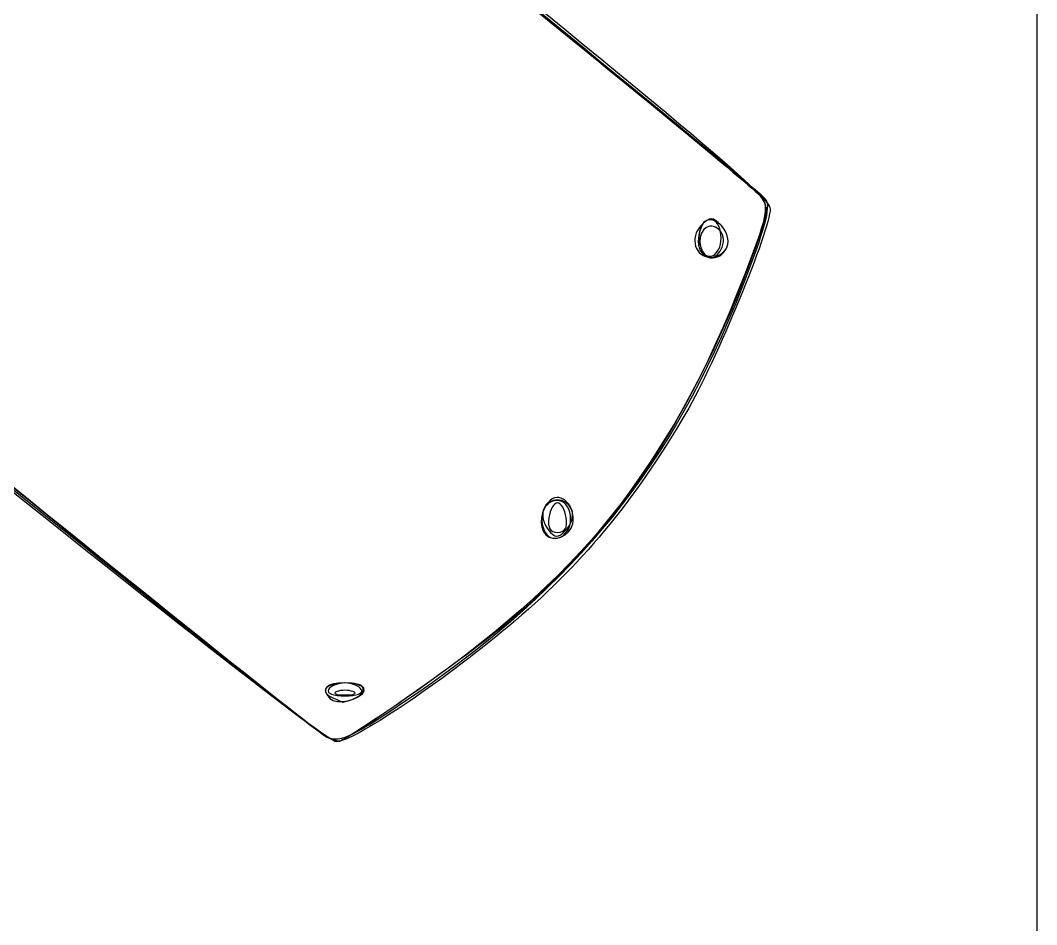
# Model space of a CAD drawing. Extents: x 143 to 420, y 187 to 724.
# Drawn here: x 341.1 to 420.4, y 518.2 to 588.8 of the extents above; entities that cross this region are included whole.
import ezdxf

# ---------------------------------------------------------------- set-up
doc = ezdxf.new("R2010")
doc.units = 0
doc.layers.add('Calque_1', color=7, linetype='CONTINUOUS')
doc.layers.add('Calque_2', color=7, linetype='CONTINUOUS')

msp = doc.modelspace()

# ---------------------------------------------------------------- linework, layer by layer
at = {"layer": 'Calque_1', "color": 7}
for points in [[(395.768548, 571.827068)], [(395.768548, 571.827002)], [(395.768548, 571.827002)], [(395.852411, 571.095307)], [(396.243378, 571.151809)], [(396.243378, 571.151677)], [(396.243378, 571.151315)], [(383.67534, 549.995255)], [(384.022826, 549.867613)], [(384.022826, 549.867251)], [(384.1087, 550.594067)], [(384.1087, 550.594001)], [(384.1087, 550.594001)], [(384.186794, 549.515117)], [(367.042563, 536.417328)], [(367.680934, 536.589835)], [(367.680934, 536.589769)], [(367.680934, 536.589769)], [(367.811146, 536.462292)], [(364.707112, 533.077033)], [(364.707112, 533.077)], [(365.003535, 532.841365)], [(365.003535, 532.841002)]]:
    msp.add_lwpolyline(points, close=True, dxfattribs=at)
for points in [[(367.12847, 535.878314), (367.12847, 535.878446)], [(367.12847, 535.877952), (367.12847, 535.878083)]]:
    msp.add_lwpolyline(points, dxfattribs=at)
for points in [[(364.323925, 603.489287), (383.262418, 588.181519), (398.98496, 575.283631), (399.262856, 574.827261)], [(364.323925, 603.488232), (383.262418, 588.180464), (398.98496, 575.282576), (399.262856, 574.826206)], [(364.323958, 603.489188), (383.262451, 588.18142), (398.984993, 575.283532), (399.262889, 574.827162)], [(364.361472, 603.267758), (382.758875, 588.473855), (398.212916, 575.864741), (398.703767, 575.247468)], [(364.361472, 603.267399), (382.758875, 588.473525), (398.212916, 575.864379), (398.703767, 575.247106)], [(364.616821, 603.441085), (392.262866, 581.165376), (399.598673, 575.012789), (399.598673, 574.101764)], [(378.149948, 592.111133), (389.244575, 583.176615), (398.608696, 575.460357), (398.959115, 574.963902)], [(378.149948, 592.111133), (389.244575, 583.176615), (398.608696, 575.46039), (398.959115, 574.963902)], [(365.003535, 532.841332), (363.76444, 533.341809), (294.142387, 589.741695), (294.142387, 590.244974)], [(365.003535, 532.840969), (363.76444, 533.341479), (294.142387, 589.741332), (294.142387, 590.244612)], [(364.707112, 533.077033), (362.782144, 534.196431), (294.142387, 589.782572), (294.142387, 590.222031)], [(364.707112, 533.077), (362.782144, 534.196398), (294.142387, 589.782539), (294.142387, 590.221998)], [(398.703767, 575.247468), (399.56396, 574.165716), (399.534259, 573.958761), (397.882671, 569.528967)], [(398.703767, 575.247106), (399.56396, 574.165353), (399.534259, 573.958398), (397.882671, 569.528604)], [(399.262856, 574.827261), (399.63711, 574.212626), (399.152423, 572.425056), (397.3935, 567.932991)], [(399.262856, 574.826206), (399.63711, 574.211571), (399.152423, 572.424001), (397.3935, 567.931936)], [(399.262889, 574.827162), (399.637143, 574.212527), (399.152456, 572.424957), (397.393533, 567.932892)], [(398.959115, 574.963902), (399.492492, 574.208208), (399.268988, 573.221626), (397.586841, 568.905134)], [(398.959115, 574.963902), (399.492492, 574.208208), (399.268988, 573.221626), (397.586841, 568.905134)], [(399.598673, 574.101764), (399.598673, 572.420869), (395.361131, 562.148229), (393.019879, 558.153509)], [(396.243378, 571.151677), (396.628906, 572.15639), (395.356417, 573.638076), (394.540859, 573.134038)], [(396.243378, 571.151315), (396.628906, 572.15606), (395.356417, 573.637713), (394.540859, 573.133675)], [(395.130474, 573.231351), (394.347551, 573.492435), (393.759452, 572.120062), (394.182132, 571.018564)], [(395.130474, 573.231285), (394.347551, 573.492369), (393.759452, 572.119996), (394.182132, 571.018498)], [(395.130474, 573.231285), (394.347551, 573.492369), (393.759452, 572.119996), (394.182132, 571.018498)], [(394.540859, 573.134038), (394.232964, 572.943829), (393.981176, 572.227166), (393.981176, 571.541556)], [(394.540859, 573.133675), (394.232964, 572.943466), (393.981176, 572.226803), (393.981176, 571.541194)], [(395.787305, 572.793277), (395.081389, 573.499226), (394.923683, 573.499226), (394.217734, 572.793277)], [(395.852411, 571.095307), (396.278025, 572.204486), (395.197459, 573.24757), (394.42403, 572.474141)], [(395.768548, 571.827068), (395.768548, 572.482448), (395.481421, 573.114358), (395.130474, 573.231351)], [(395.768548, 571.827002), (395.768548, 572.482382), (395.481421, 573.114292), (395.130474, 573.231285)], [(395.768548, 571.827002), (395.768548, 572.482382), (395.481421, 573.114292), (395.130474, 573.231285)], [(394.217734, 572.793277), (393.259008, 571.834584), (393.74264, 570.29511), (395.002536, 570.29511)], [(394.42403, 572.474141), (393.770331, 571.820442), (394.175473, 570.294945), (395.002536, 570.294945)], [(396.243378, 571.151809), (396.429302, 571.636463), (396.230192, 572.349302), (395.787305, 572.793277)], [(393.981176, 571.541556), (393.981176, 570.07154), (395.714254, 569.772843), (396.243378, 571.151677)], [(393.981176, 571.541194), (393.981176, 570.071178), (395.714254, 569.77248), (396.243378, 571.151315)], [(394.182132, 571.018564), (394.631381, 569.847839), (395.768548, 570.427366), (395.768548, 571.827068)], [(394.182132, 571.018498), (394.631381, 569.847773), (395.768548, 570.4273), (395.768548, 571.827002)], [(394.182132, 571.018498), (394.631381, 569.847773), (395.768548, 570.4273), (395.768548, 571.827002)], [(395.002536, 570.29511), (395.5042, 570.29511), (396.062564, 570.680605), (396.243378, 571.151809)], [(395.002536, 570.294945), (395.301201, 570.294945), (395.683465, 570.65509), (395.852411, 571.095307)], [(397.586841, 568.905134), (391.654165, 553.681882), (384.907248, 545.293267), (370.877303, 535.696248)], [(397.586841, 568.905134), (391.654165, 553.681882), (384.907248, 545.293267), (370.877303, 535.696248)], [(397.882671, 569.528967), (393.50984, 557.800254), (387.028524, 548.283439), (378.873962, 541.617584)], [(397.882671, 569.528604), (393.50984, 557.799892), (387.028524, 548.283076), (378.873962, 541.617221)], [(397.3935, 567.932991), (392.005408, 554.172667), (384.355774, 544.672302), (371.761198, 536.09928)], [(397.3935, 567.931936), (392.005408, 554.171613), (384.355774, 544.671247), (371.761198, 536.098225)], [(397.393533, 567.932892), (392.005441, 554.172569), (384.355807, 544.672203), (371.761231, 536.099181)], [(365.06818, 532.813443), (364.411052, 533.064638), (348.206955, 545.90965), (329.0591, 561.357823)], [(365.06818, 532.812388), (364.411052, 533.063583), (348.206955, 545.908595), (329.0591, 561.356768)], [(365.068213, 532.813344), (364.411085, 533.064539), (348.206988, 545.909551), (329.059133, 561.357724)], [(365.725143, 532.504559), (365.023677, 532.504691), (351.72658, 542.896402), (329.503042, 560.812249)], [(393.019879, 558.153509), (388.945383, 551.20145), (384.777234, 546.188403), (379.193988, 541.525216)], [(383.127557, 551.302719), (382.11668, 551.497544), (381.459256, 550.274634), (381.9239, 549.063857)], [(383.127557, 551.302357), (382.11668, 551.497181), (381.459256, 550.274272), (381.9239, 549.063494)], [(384.1087, 550.594067), (383.715227, 551.619383), (382.295846, 551.640744), (381.906923, 550.627032)], [(384.1087, 550.594001), (383.715227, 551.619317), (382.295846, 551.640678), (381.906923, 550.626966)], [(384.1087, 550.594001), (383.715227, 551.619317), (382.295846, 551.640678), (381.906923, 550.626966)], [(384.186794, 549.515117), (384.449527, 550.879479), (383.299866, 552.071302), (382.423026, 551.343563)], [(382.423026, 551.343563), (381.678046, 550.725301), (381.491166, 549.250176), (382.082858, 548.658484)], [(381.906923, 550.627032), (381.743745, 550.202177), (381.903626, 549.501206), (382.26209, 549.069362)], [(381.906923, 550.626966), (381.743745, 550.202111), (381.903626, 549.50114), (382.26209, 549.069296)], [(381.906923, 550.626966), (381.743745, 550.202111), (381.903626, 549.50114), (382.26209, 549.069296)], [(383.001466, 551.144289), (382.720602, 551.144289), (382.417323, 550.62723), (382.327558, 549.995255)], [(383.67534, 549.995255), (383.585674, 550.62723), (383.282329, 551.144289), (383.001466, 551.144289)], [(384.022826, 549.867613), (384.022826, 550.665008), (383.69291, 551.193868), (383.127557, 551.302719)], [(384.022826, 549.867251), (384.022826, 550.664645), (383.69291, 551.193506), (383.127557, 551.302357)], [(381.9239, 549.063857), (382.41096, 547.794565), (384.022826, 548.411838), (384.022826, 549.867613)], [(381.9239, 549.063494), (382.41096, 547.794203), (384.022826, 548.411476), (384.022826, 549.867251)], [(382.327558, 549.995255), (382.215147, 549.204618), (382.425465, 548.846187), (383.001466, 548.846187)], [(383.001466, 548.846187), (383.5774, 548.846187), (383.787619, 549.204618), (383.67534, 549.995255)], [(383.66578, 549.036397), (384.079394, 549.450011), (384.278701, 550.150982), (384.1087, 550.594067)], [(383.66578, 549.036331), (384.079394, 549.449945), (384.278701, 550.150916), (384.1087, 550.594001)], [(383.66578, 549.036331), (384.079394, 549.449945), (384.278701, 550.150916), (384.1087, 550.594001)], [(382.082858, 548.658484), (382.704746, 548.036596), (384.003936, 548.565522), (384.186794, 549.515117)], [(382.26209, 549.069362), (382.835914, 548.377917), (383.003476, 548.373994), (383.66578, 549.036397)], [(382.26209, 549.069296), (382.835914, 548.377851), (383.003476, 548.373928), (383.66578, 549.036331)], [(382.26209, 549.069296), (382.835914, 548.377851), (383.003476, 548.373928), (383.66578, 549.036331)], [(379.193988, 541.525216), (373.835433, 537.049732), (367.048629, 532.504263), (365.725143, 532.504559)], [(378.873962, 541.617584), (375.222805, 538.632983), (366.432279, 532.473539), (365.925472, 532.544678)], [(378.873962, 541.617221), (375.222805, 538.63262), (366.432279, 532.473176), (365.925472, 532.544315)], [(366.404225, 537.100498), (364.861323, 537.100498), (364.325573, 536.384824), (365.510507, 535.906664)], [(366.404225, 537.100135), (364.861323, 537.100135), (364.325573, 536.384461), (365.510507, 535.906302)], [(366.446783, 537.10063), (364.929561, 537.10063), (364.4754, 536.646271), (365.23416, 535.887479)], [(365.127517, 536.589835), (364.942912, 536.29117), (365.472696, 536.079171), (366.404225, 536.079171)], [(365.127517, 536.589769), (364.942912, 536.291104), (365.472696, 536.079105), (366.404225, 536.079105)], [(365.127517, 536.589769), (364.942912, 536.291104), (365.472696, 536.079105), (366.404225, 536.079105)], [(366.404225, 537.100531), (365.875596, 537.100531), (365.301112, 536.870764), (365.127517, 536.589835)], [(366.404225, 537.100465), (365.875596, 537.100465), (365.301112, 536.870698), (365.127517, 536.589769)], [(366.404225, 537.100465), (365.875596, 537.100465), (365.301112, 536.870698), (365.127517, 536.589769)], [(365.23416, 535.887479), (365.7827, 535.338971), (367.572676, 535.738146), (367.811146, 536.462292)], [(365.765855, 536.417328), (365.414776, 536.275578), (365.701902, 536.15987), (366.404225, 536.15987)], [(367.042563, 536.417328), (366.691484, 536.559078), (366.116967, 536.559078), (365.765855, 536.417328)], [(367.680934, 536.589835), (367.507537, 536.870698), (366.932822, 537.100531), (366.404225, 537.100531)], [(367.12847, 535.878446), (368.462241, 536.390263), (368.041309, 537.100498), (366.404225, 537.100498)], [(367.680934, 536.589769), (367.507537, 536.870632), (366.932822, 537.100465), (366.404225, 537.100465)], [(367.680934, 536.589769), (367.507537, 536.870632), (366.932822, 537.100465), (366.404225, 537.100465)], [(367.12847, 535.878083), (368.462241, 536.389901), (368.041309, 537.100135), (366.404225, 537.100135)], [(366.404225, 536.079171), (367.335722, 536.079171), (367.865572, 536.291137), (367.680934, 536.589835)], [(366.404225, 536.079105), (367.335722, 536.079105), (367.865572, 536.291071), (367.680934, 536.589769)], [(366.404225, 536.079105), (367.335722, 536.079105), (367.865572, 536.291071), (367.680934, 536.589769)], [(366.404225, 536.15987), (367.106417, 536.15987), (367.393675, 536.275907), (367.042563, 536.417328)], [(367.811146, 536.462292), (367.948611, 536.88039), (367.478132, 537.10063), (366.446783, 537.10063)], [(371.761198, 536.09928), (367.10523, 532.930008), (366.079947, 532.426663), (365.06818, 532.813443)], [(371.761198, 536.098225), (367.10523, 532.928953), (366.079947, 532.425608), (365.06818, 532.812388)], [(371.761231, 536.099181), (367.105263, 532.929909), (366.07998, 532.426564), (365.068213, 532.813344)], [(365.510507, 535.906664), (365.861619, 535.764914), (366.187545, 535.631075), (366.234784, 535.608659)], [(365.510507, 535.906302), (365.861619, 535.764551), (366.187545, 535.630713), (366.234784, 535.608296)], [(370.877303, 535.696248), (368.310898, 533.940786), (366.082255, 532.511482), (365.924681, 532.52002)], [(370.877303, 535.696248), (368.310898, 533.940786), (366.082255, 532.511482), (365.924681, 532.52002)], [(366.234784, 535.608659), (366.281925, 535.585583), (366.684199, 535.707884), (367.12847, 535.878314)], [(366.234784, 535.608296), (366.281925, 535.585221), (366.684199, 535.707522), (367.12847, 535.877952)], [(365.924681, 532.52002), (365.767107, 532.526613), (365.219193, 532.779126), (364.707112, 533.077033)], [(365.924681, 532.52002), (365.767107, 532.526613), (365.219193, 532.779126), (364.707112, 533.077)], [(365.925472, 532.544678), (365.767239, 532.567754), (365.352603, 532.700603), (365.003535, 532.841365)], [(365.925472, 532.544315), (365.767239, 532.567391), (365.352603, 532.699911), (365.003535, 532.841002)]]:
    msp.add_open_spline(points, degree=3, dxfattribs=at)
at = {"layer": 'Calque_2', "color": 7}
msp.add_lwpolyline([(302.768872, 639.623288), (420.402969, 639.623288), (420.402969, 186.934059), (302.768872, 186.934059)], close=True, dxfattribs=at)

doc.saveas('drawing.dxf')
